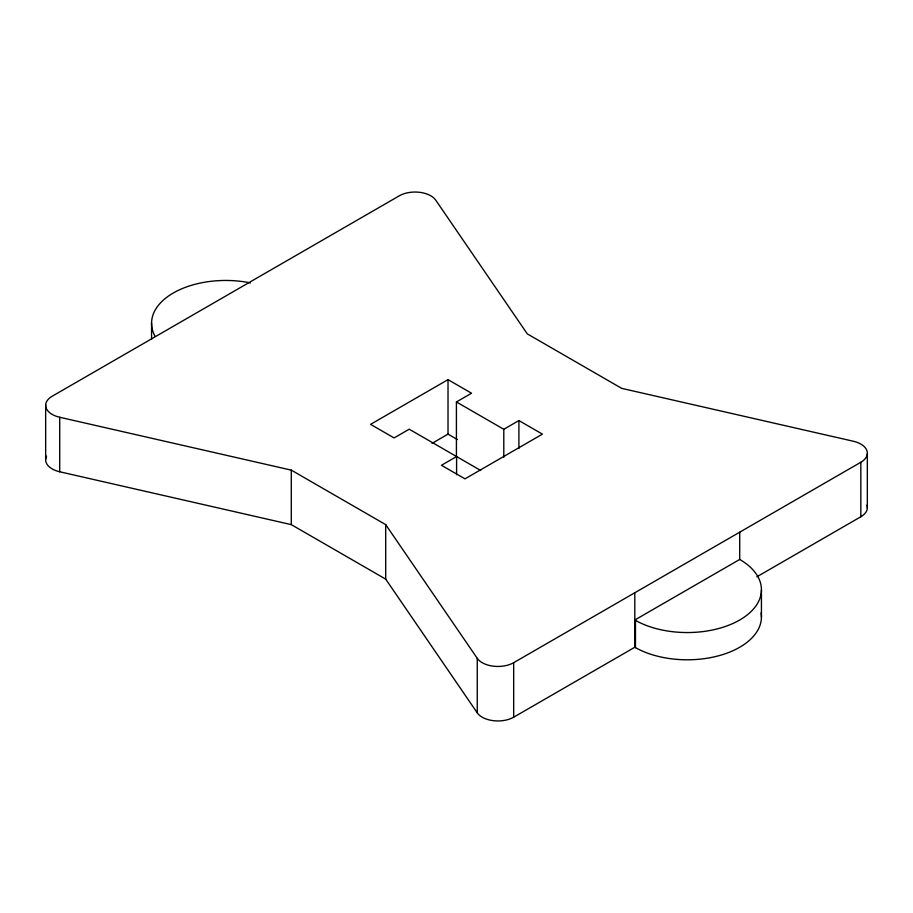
<?xml version="1.0" encoding="UTF-8"?>
<svg xmlns="http://www.w3.org/2000/svg" width="913" height="913" viewBox="0 0 913 913"><rect width="100%" height="100%" fill="white"/><g stroke="black" fill="none" stroke-linecap="round" stroke-linejoin="round"><path stroke-width="1.37" d="M45.661 404.813L45.661 459.319M867.339 508.187L867.339 453.681M456.42 456.454L456.42 401.948L471.542 393.218L448.021 379.637L370.575 424.351L394.096 437.932L409.218 429.201L480.706 470.48M432.043 443.376L448.021 434.143L457.424 439.575M456.42 401.948L503.793 429.293L518.904 420.562L542.425 434.143L464.979 478.857L441.458 465.276L456.591 456.546L456.591 474.714M59.71 417.264L291.293 470.127L385.697 524.633L477.248 658.33A22.254 12.85 0 0 0 513.677 662.69L860.833 462.263A22.254 12.85 0 0 0 853.29 441.23L621.707 388.367L527.303 333.873L435.752 200.164A22.254 12.85 0 0 0 399.323 195.804L52.167 396.242A22.254 12.85 0 0 0 59.71 417.264L59.71 471.77L291.293 524.633L385.697 579.127L477.248 712.836A22.254 12.85 0 0 0 513.677 717.196L634.809 647.26L635.471 647.625A74.17 42.82 0 0 0 719.318 655.591A74.17 42.82 0 0 0 761.088 612.863M739.701 559.452L634.809 620.007L635.471 620.384A74.17 42.82 0 0 0 739.701 620.007A74.17 42.82 0 0 0 740.352 559.829L739.713 559.441L739.713 532.199M756.843 576.811L860.833 516.758A22.254 12.85 0 0 0 866.894 505.072M860.833 462.263L860.833 516.758M761.431 589.992L761.431 617.245M635.471 620.384L635.471 647.625M634.809 592.754L634.809 647.26M518.904 420.562L518.904 448.523M513.677 662.69L513.677 717.196M503.793 429.293L503.793 457.242M477.248 658.33L477.248 712.836M448.021 379.637L448.021 434.143M385.697 524.633L385.697 579.127M291.293 470.127L291.293 524.633M151.569 323.008L151.569 339.362M59.71 471.77A22.254 12.85 0 0 1 46.574 456.146M154.868 335.904A74.17 42.82 0 0 1 174.349 292.4A74.17 42.82 0 0 1 250.413 282.893"/></g></svg>
